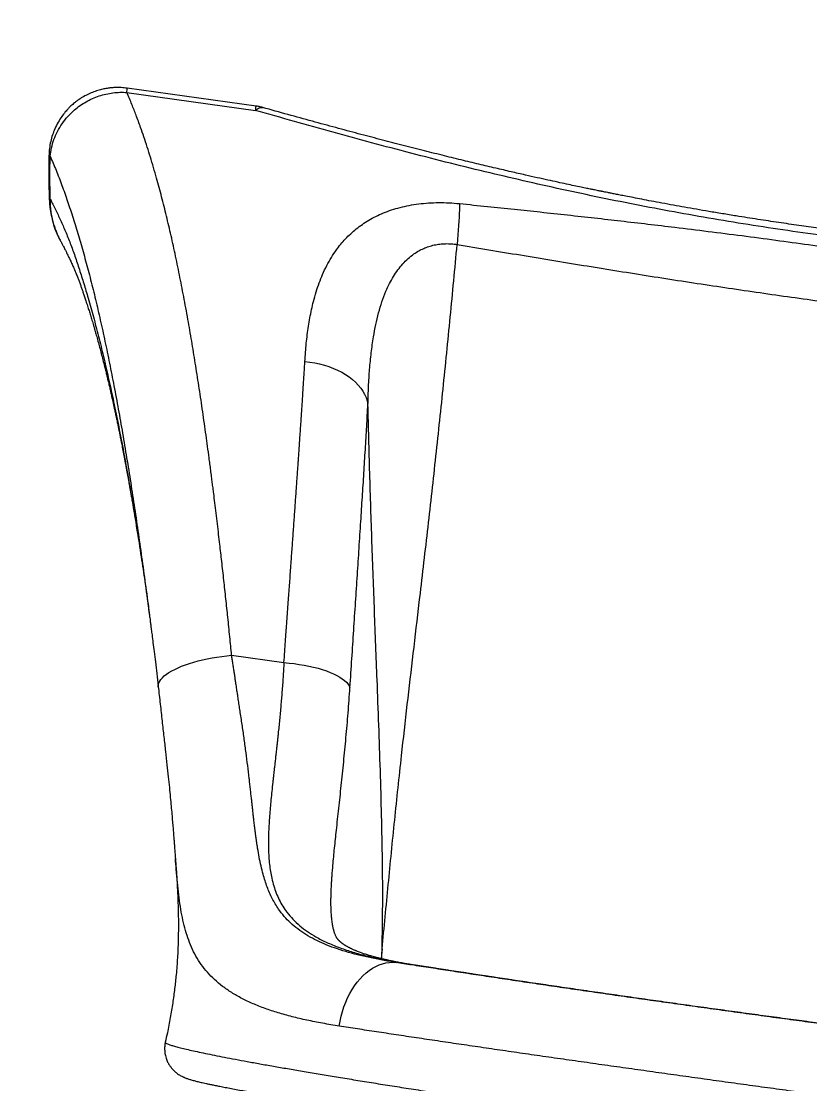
# Model space of a CAD drawing. Header units: millimetres. Extents: x -6234 to 7498, y -6127 to 5103.
# Drawn here: x 4104 to 4890, y 186 to 1245 of the extents above; entities that cross this region are included whole.
import ezdxf

# ---------------------------------------------------------------- set-up
doc = ezdxf.new("R2010")
doc.units = ezdxf.units.MM
for name, color, linetype in [('DIKOM_ОБЪЕКТ', 7, 'Continuous'), ('DIKOM_РАЗМЕР_ЗОНА', 7, 'Continuous'), ('DIKOM_РАЗМЕР_ОБЪЕКТА', 7, 'Continuous')]:
    doc.layers.add(name, color=color, linetype=linetype)
doc.styles.add('style1', font='arial.ttf', dxfattribs={"width": 0.8})
doc.dimstyles.new('1-50', dxfattribs={"dimtxt": 300, "dimasz": 200, "dimexe": 100, "dimexo": 0, "dimgap": 100, "dimtad": 1, "dimtxsty": 'style1', "dimcen": 200, "dimclrd": 7, "dimclre": 7, "dimclrt": 7, "dimadec": 1, "dimazin": 2, "dimtfac": 1, "dimtmove": 0, "dimatfit": 2, "dimfxl": 0, "dimlwd": 25, "dimlwe": 18, "dimarcsym": 0})

# ---------------------------------------------------------------- blocks, each defined once
blk = doc.blocks.new('*D10')
at = {"layer": 'Defpoints', "color": 0, "transparency": 16777216}
for p in [(5628, 903.1), (-3229.4, -1461.5), (5628, -5097.6)]:
    blk.add_point(p, dxfattribs=at)
at = {"layer": 'DIKOM_РАЗМЕР_ОБЪЕКТА', "color": 7, "lineweight": 18, "transparency": 16777216}
for p, q in [((5628, 903.1), (5628, -5197.6)), ((-3229.4, -1461.5), (-3229.4, -5197.6))]:
    blk.add_line(p, q, dxfattribs=at)
at = {"layer": 'DIKOM_РАЗМЕР_ОБЪЕКТА', "color": 7, "lineweight": 25, "transparency": 16777216}
blk.add_line((-3029.4, -5097.6), (5428, -5097.6), dxfattribs=at)
at = {"layer": 'DIKOM_РАЗМЕР_ОБЪЕКТА', "color": 7, "transparency": 16777216}
for points in [[(-3029.4, -5064.2), (-3029.4, -5130.9), (-3229.4, -5097.6)], [(5428, -5064.2), (5428, -5130.9), (5628, -5097.6)]]:
    blk.add_solid(points, dxfattribs=at)
at = {"layer": 'DIKOM_РАЗМЕР_ОБЪЕКТА', "color": 7, "lineweight": 40, "transparency": 16777216, "insert": (1488.3, -4844.4), "char_height": 300, "attachment_point": 5, "style": 'style1'}
blk.add_mtext('8850', dxfattribs=at)
blk = doc.blocks.new('*D13')
at = {"layer": 'Defpoints', "color": 0, "transparency": 16777216}
for p in [(7498.1, 1778.2), (-5229.4, -1831.4), (7498.1, -6026.7)]:
    blk.add_point(p, dxfattribs=at)
at = {"layer": 'DIKOM_РАЗМЕР_ЗОНА', "color": 7, "lineweight": 18, "transparency": 16777216}
for p, q in [((7498.1, 1778.2), (7498.1, -6126.7)), ((-5229.4, -1831.4), (-5229.4, -6126.7))]:
    blk.add_line(p, q, dxfattribs=at)
at = {"layer": 'DIKOM_РАЗМЕР_ЗОНА', "color": 7, "lineweight": 25, "transparency": 16777216}
blk.add_line((-5029.4, -6026.7), (7298.1, -6026.7), dxfattribs=at)
at = {"layer": 'DIKOM_РАЗМЕР_ЗОНА', "color": 7, "transparency": 16777216}
for points in [[(-5029.4, -5993.4), (-5029.4, -6060.1), (-5229.4, -6026.7)], [(7298.1, -5993.4), (7298.1, -6060.1), (7498.1, -6026.7)]]:
    blk.add_solid(points, dxfattribs=at)
at = {"layer": 'DIKOM_РАЗМЕР_ЗОНА', "color": 7, "transparency": 16777216, "insert": (1560.7, -5773.6), "char_height": 300, "attachment_point": 5, "style": 'style1'}
blk.add_mtext('12750', dxfattribs=at)

msp = doc.modelspace()

# ---------------------------------------------------------------- linework, layer by layer
at = {"layer": 'DIKOM_ОБЪЕКТ', "color": 7, "linetype": 'Continuous', "lineweight": 15}
for p, q in [((4338.167, 1160.844), (4209.783, 1178.704)), ((4209.307, 1174.508), (4337.69, 1156.648)), ((4133.107, 1068.185), (4133.106, 1068.227)), ((4231.752, 654.558), (4231.828, 653.973)), ((4313.839, 613.51), (4365.972, 606.257)), ((4240.84, 581.081), (4240.64, 582.547)), ((4257.737, 411.004), (4257.768, 410.6)), ((4414.401, 399.524), (4414.555, 401.473)), ((4463.781, 320.859), (4462.97, 311.092)), ((4491.46, 305.48), (4477.79, 307.382)), ((4491.46, 305.48), (4492.735, 305.306)), ((4247.789, 227.903), (4247.785, 227.899))]:
    msp.add_line(p, q, dxfattribs=at)
at = {"layer": 'DIKOM_ОБЪЕКТ', "color": 7, "linetype": 'Continuous', "lineweight": 15, "flags": 128}
for points in [[(4131.725, 1111.29), (4131.603, 1111.238), (4131.686, 1111.142), (4132.137, 1111.038), (4132.952, 1110.926)], [(4540.999, 1063.702), (4540.957, 1060.764), (4540.868, 1057.518), (4540.735, 1053.981), (4540.556, 1050.175), (4540.334, 1046.12), (4540.069, 1041.837), (4539.763, 1037.351), (4539.418, 1032.686), (4539.035, 1027.869), (4538.617, 1022.925)], [(4386.814, 906.345), (4391.78, 905.765), (4396.687, 904.955), (4401.509, 903.917), (4406.221, 902.658), (4410.8, 901.184), (4415.222, 899.502), (4419.464, 897.621), (4423.505, 895.551), (4427.324, 893.302), (4430.901, 890.885), (4434.218, 888.314), (4437.258, 885.602), (4440.005, 882.762), (4442.445, 879.808), (4444.566, 876.757), (4446.357, 873.623), (4447.809, 870.423), (4448.913, 867.173), (4449.666, 863.89)], [(4240.64, 582.547), (4240.636, 582.698), (4240.781, 584.351), (4241.273, 586.033), (4242.112, 587.734), (4243.292, 589.448), (4244.807, 591.163), (4246.65, 592.874), (4248.812, 594.57), (4251.282, 596.243), (4254.048, 597.885), (4257.095, 599.487), (4260.408, 601.042), (4263.972, 602.542), (4267.766, 603.979), (4271.774, 605.346), (4275.975, 606.636), (4280.347, 607.843), (4284.869, 608.96), (4289.519, 609.983), (4294.271, 610.905), (4299.104, 611.723), (4303.993, 612.432), (4308.913, 613.029), (4313.839, 613.51)], [(4365.972, 606.257), (4371.108, 605.794), (4376.197, 605.205), (4381.21, 604.494), (4386.121, 603.665), (4390.902, 602.721), (4395.527, 601.669), (4399.972, 600.514), (4404.212, 599.263), (4408.223, 597.921), (4411.985, 596.497), (4415.476, 594.998), (4418.678, 593.432), (4421.573, 591.808), (4424.145, 590.135), (4426.38, 588.422), (4428.267, 586.678), (4429.794, 584.913), (4430.954, 583.136), (4431.74, 581.357)], [(4463.354, 311), (4463.382, 311.58), (4463.437, 312.791), (4463.485, 313.865), (4463.531, 314.895), (4463.574, 315.882), (4463.614, 316.825), (4463.699, 318.843), (4463.74, 319.852), (4463.761, 320.356), (4463.771, 320.608), (4463.776, 320.734), (4463.778, 320.797), (4463.78, 320.843), (4463.781, 320.855), (4463.781, 320.858), (4463.781, 320.859), (4463.781, 320.859), (4463.781, 320.859), (4463.781, 320.859)], [(4421.083, 243.928), (4421.908, 248.837), (4422.966, 253.692), (4424.253, 258.467), (4425.762, 263.14), (4427.486, 267.685), (4429.415, 272.081), (4431.539, 276.304), (4433.849, 280.335), (4436.332, 284.151), (4438.977, 287.735), (4441.768, 291.067), (4444.693, 294.131), (4447.737, 296.912), (4450.883, 299.395), (4454.117, 301.568), (4457.422, 303.42), (4460.781, 304.941), (4464.177, 306.124), (4467.593, 306.963), (4471.012, 307.454), (4474.417, 307.594), (4477.79, 307.382)]]:
    msp.add_lwpolyline(points, dxfattribs=at)
at = {"layer": 'DIKOM_ОБЪЕКТ', "color": 7, "linetype": 'Continuous', "lineweight": 15}
for centre, radius, start, end in [((4151.023, 1183.254), 58.937, 351.466662, 355.572888), ((4279.667, 1165.361), 58.674, 351.460697, 355.585281)]:
    msp.add_arc(centre, radius, start, end, dxfattribs=at)
for points, knots in [([(4209.783, 1178.704), (4207.771, 1178.934), (4204.035, 1179.36), (4198.828, 1179.404), (4194.525, 1179.168), (4191.156, 1178.788), (4188.549, 1178.381), (4186.325, 1177.958), (4184.099, 1177.461), (4180.737, 1176.585), (4176.308, 1175.145), (4171.085, 1172.943), (4166.224, 1170.397), (4162.364, 1167.974), (4159.429, 1165.875), (4157.307, 1164.22), (4155.396, 1162.612), (4153.333, 1160.747), (4150.804, 1158.252), (4147.701, 1154.8), (4144.23, 1150.298), (4140.649, 1144.68), (4137.571, 1138.539), (4135.114, 1132.113), (4133.324, 1125.647), (4132.059, 1118.64), (4131.839, 1113.789), (4131.725, 1111.29)], [0, 0, 0, 0, 0.05196753, 0.09648493, 0.13342436, 0.16254065, 0.1834654, 0.20113547, 0.22064438, 0.2420038, 0.29029631, 0.34003522, 0.38729469, 0.43100166, 0.45688385, 0.47988881, 0.50006592, 0.52097775, 0.55124715, 0.59123012, 0.64001465, 0.69700803, 0.76208819, 0.81627404, 0.87399078, 0.93508867, 1, 1, 1, 1]), ([(4132.952, 1110.926), (4133.319, 1113.722), (4134.057, 1119.336), (4136.55, 1127.641), (4140.07, 1135.729), (4144.709, 1143.457), (4150.397, 1150.667), (4156.509, 1156.641), (4162.704, 1161.459), (4168.712, 1165.263), (4175.081, 1168.475), (4181.725, 1171.049), (4188.555, 1172.963), (4195.485, 1174.183), (4202.436, 1174.77), (4207.022, 1174.596), (4209.307, 1174.508)], [0, 0, 0, 0, 0.07943633, 0.15947678, 0.24124635, 0.32344036, 0.40665452, 0.4914351, 0.55487411, 0.61873956, 0.68320887, 0.74705824, 0.81079318, 0.87463104, 0.93753402, 1, 1, 1, 1]), ([(4313.839, 613.51), (4313.231, 619.687), (4311.979, 632.388), (4310.061, 651.116), (4308.088, 669.847), (4306.075, 688.414), (4304.057, 706.523), (4302.315, 721.75), (4300.858, 734.229), (4299.622, 744.66), (4298.364, 755.109), (4297.142, 765.117), (4296.11, 773.437), (4295.26, 780.223), (4294.553, 785.803), (4293.805, 791.668), (4293.009, 797.836), (4292.187, 804.142), (4290.641, 815.869), (4288.274, 833.361), (4285.013, 856.402), (4281.595, 879.424), (4278.077, 901.985), (4274.462, 924.035), (4270.637, 946.175), (4266.6, 968.28), (4262.344, 990.221), (4257.983, 1011.356), (4253.499, 1031.751), (4248.874, 1051.463), (4244.05, 1070.668), (4239.735, 1086.668), (4235.979, 1099.792), (4232.907, 1110.048), (4229.703, 1120.234), (4226.452, 1130.063), (4223.473, 1138.63), (4220.855, 1145.852), (4218.662, 1151.694), (4216.499, 1157.271), (4214.314, 1162.721), (4211.904, 1168.542), (4210.199, 1172.46), (4209.307, 1174.508)], [0, 0, 0, 0, 0.02527348, 0.0519666, 0.07738707, 0.10328232, 0.12999087, 0.15420128, 0.16850404, 0.18385742, 0.19950162, 0.21418317, 0.22789502, 0.23634763, 0.24438464, 0.25282641, 0.26265777, 0.2721731, 0.28137189, 0.31599703, 0.3526102, 0.38938181, 0.4262061, 0.4630534, 0.49992384, 0.54003511, 0.5799178, 0.6195721, 0.65911761, 0.69888827, 0.73889618, 0.78006885, 0.80409207, 0.82843002, 0.85206153, 0.87774245, 0.90177483, 0.91816225, 0.93506553, 0.94926951, 0.96455997, 0.98147027, 1, 1, 1, 1]), ([(4337.69, 1156.648), (4338.083, 1156.992), (4338.798, 1157.616), (4339.733, 1158.271), (4340.618, 1158.8), (4341.492, 1159.21), (4342.387, 1159.491), (4343.501, 1159.688), (4344.251, 1159.541), (4344.758, 1159.442)], [0, 0, 0, 0, 0.15003974, 0.27282687, 0.36835312, 0.5061237, 0.63424374, 0.75271673, 1, 1, 1, 1]), ([(5442.332, 1002.975), (5429.459, 1002.93), (5403.858, 1002.84), (5365.359, 1002.957), (5326.868, 1003.307), (5288.072, 1003.945), (5248.961, 1004.912), (5209.734, 1006.242), (5170.462, 1007.962), (5130.47, 1010.139), (5089.743, 1012.828), (5048.427, 1016.071), (5007.087, 1019.85), (4965.71, 1024.188), (4924.342, 1029.092), (4883.606, 1034.489), (4843.484, 1040.357), (4803.956, 1046.669), (4764.57, 1053.486), (4725.449, 1060.773), (4686.571, 1068.51), (4647.821, 1076.7), (4609.398, 1085.278), (4570.733, 1094.344), (4531.805, 1103.889), (4492.449, 1113.939), (4453.443, 1124.26), (4414.766, 1134.814), (4376.184, 1145.602), (4350.572, 1152.952), (4337.69, 1156.648)], [0, 0, 0, 0, 0.03562587, 0.07084665, 0.10567882, 0.14071338, 0.17618099, 0.21134195, 0.24621536, 0.28140013, 0.31813867, 0.35467785, 0.39121075, 0.42786919, 0.46445189, 0.5009864, 0.5360819, 0.57122315, 0.60643497, 0.64147545, 0.67630658, 0.71131689, 0.74652868, 0.7810424, 0.8173331, 0.85394943, 0.890403, 0.92651141, 0.96303787, 1, 1, 1, 1]), ([(4344.759, 1159.429), (4344.223, 1159.588), (4342.417, 1160.122), (4340.205, 1160.579), (4338.524, 1160.771), (4338.16, 1160.813)], [0, 0, 0, 0, 0.24838485, 0.83701364, 1, 1, 1, 1]), ([(5436.063, 1007.647), (5428.074, 1007.675), (5412.453, 1007.729), (5389.43, 1007.886), (5367.403, 1008.099), (5346.376, 1008.372), (5326.365, 1008.699), (5307.38, 1009.076), (5289.889, 1009.484), (5273.849, 1009.915), (5259.214, 1010.354), (5245.479, 1010.81), (5232.651, 1011.276), (5220.741, 1011.744), (5209.68, 1012.21), (5199.494, 1012.667), (5190.205, 1013.108), (5181.796, 1013.528), (5173.955, 1013.936), (5166.373, 1014.344), (5158.846, 1014.763), (5147.087, 1015.441), (5131.206, 1016.411), (5110.089, 1017.814), (5088.19, 1019.399), (5065.561, 1021.185), (5046.305, 1022.832), (5030.032, 1024.31), (5016.277, 1025.615), (5001.749, 1027.057), (4986.375, 1028.655), (4970.258, 1030.41), (4953.41, 1032.333), (4935.838, 1034.435), (4917.449, 1036.742), (4898.487, 1039.236), (4878.969, 1041.927), (4858.914, 1044.82), (4838.096, 1047.963), (4819.34, 1050.925), (4803.08, 1053.586), (4789.819, 1055.815), (4777.258, 1057.98), (4765.475, 1060.056), (4754.032, 1062.114), (4743.011, 1064.136), (4732.482, 1066.104), (4722.961, 1067.913), (4714.44, 1069.556), (4707.256, 1070.959), (4701.303, 1072.132), (4696.478, 1073.09), (4692.338, 1073.916), (4688.882, 1074.609), (4686.108, 1075.166), (4684.111, 1075.567), (4682.792, 1075.829), (4681.992, 1075.987), (4681.193, 1076.137), (4679.966, 1076.385), (4678.029, 1076.774), (4675.317, 1077.327), (4671.842, 1078.038), (4667.342, 1078.968), (4661.741, 1080.135), (4654.965, 1081.561), (4647.199, 1083.214), (4638.445, 1085.1), (4628.71, 1087.224), (4617.997, 1089.595), (4605.782, 1092.339), (4591.993, 1095.487), (4576.556, 1099.076), (4559.925, 1103.013), (4542.11, 1107.311), (4523.12, 1111.98), (4502.967, 1117.03), (4482.302, 1122.305), (4461.194, 1127.789), (4439.707, 1133.463), (4417.275, 1139.476), (4393.909, 1145.832), (4369.605, 1152.526), (4353.161, 1157.121), (4344.765, 1159.467)], [0, 0, 0, 0, 0.02245913, 0.04391411, 0.06436659, 0.08381805, 0.10226773, 0.11971636, 0.13616246, 0.15035666, 0.1637056, 0.17620853, 0.1878637, 0.19866881, 0.20861062, 0.2179087, 0.22629193, 0.23376351, 0.24064136, 0.24746062, 0.25423054, 0.2609509, 0.27918065, 0.29704521, 0.31784431, 0.33814222, 0.35794627, 0.36965264, 0.38191925, 0.39494152, 0.40872007, 0.42325625, 0.43827211, 0.45402291, 0.47051159, 0.48774224, 0.50506227, 0.52308126, 0.54180502, 0.56123995, 0.57376123, 0.58579841, 0.59715208, 0.60781624, 0.61777383, 0.62823228, 0.63778188, 0.64642557, 0.65416583, 0.66100435, 0.66601571, 0.6704029, 0.67416634, 0.67730733, 0.67982607, 0.68172422, 0.68274204, 0.68341485, 0.68389909, 0.68496328, 0.68672669, 0.68919134, 0.69235787, 0.69622629, 0.70150695, 0.70770386, 0.71481675, 0.7228449, 0.73178823, 0.74164597, 0.75241809, 0.76556834, 0.77986598, 0.79531219, 0.8119082, 0.82965641, 0.84856031, 0.86862394, 0.88803898, 0.90843781, 0.92982611, 0.95221084, 0.9755993, 1, 1, 1, 1]), ([(4131.741, 1111.294), (4131.708, 1109.895), (4131.638, 1106.876), (4131.567, 1102.015), (4131.527, 1096.493), (4131.537, 1090.308), (4131.616, 1083.461), (4131.774, 1076.111), (4131.96, 1071.045), (4132.053, 1068.481)], [0, 0, 0, 0, 0.09802911, 0.21152541, 0.34048582, 0.48491198, 0.64481248, 0.82021072, 1, 1, 1, 1]), ([(4133.106, 1068.227), (4133.09, 1068.666), (4133.063, 1069.449), (4133.017, 1070.849), (4132.954, 1072.91), (4132.856, 1076.589), (4132.727, 1083.159), (4132.626, 1094.894), (4132.824, 1104.663), (4132.952, 1110.926)], [0, 0, 0, 0, 0.03084754, 0.05509053, 0.09837302, 0.17566284, 0.31365467, 0.56003331, 1, 1, 1, 1]), ([(4132.952, 1110.926), (4134.933, 1106.331), (4138.9, 1097.13), (4144.663, 1082.004), (4150.308, 1066.016), (4155.82, 1049.249), (4161.183, 1031.946), (4166.396, 1013.903), (4171.463, 995.124), (4176.392, 975.625), (4181.193, 955.417), (4185.873, 934.506), (4190.44, 912.9), (4194.901, 890.592), (4199.265, 867.57), (4203.526, 843.891), (4207.675, 819.645), (4211.709, 794.921), (4215.631, 769.744), (4219.454, 744.107), (4223.199, 718.02), (4226.874, 691.459), (4229.728, 670.293), (4231.327, 657.86), (4231.752, 654.558)], [0, 0, 0, 0, 0.04695095, 0.09400141, 0.14119833, 0.18843956, 0.23547942, 0.28237344, 0.3291258, 0.3757872, 0.42240649, 0.46903186, 0.51571316, 0.56250523, 0.60946141, 0.6566026, 0.70360409, 0.75039601, 0.79703309, 0.84358868, 0.89012248, 0.93664458, 0.98317085, 1, 1, 1, 1]), ([(4133.107, 1068.185), (4132.76, 1068.213), (4132.061, 1068.27), (4131.797, 1068.369), (4131.962, 1068.442), (4132.026, 1068.471)], [0, 0, 0, 0, 0.37603404, 0.7554001, 1, 1, 1, 1]), ([(4132.023, 1068.498), (4132.033, 1068.104), (4132.065, 1066.951), (4132.189, 1065.074), (4132.372, 1062.875), (4132.602, 1060.749), (4132.87, 1058.694), (4133.172, 1056.71), (4133.752, 1053.347), (4134.729, 1048.801), (4136.251, 1043.313), (4137.871, 1038.485), (4139.501, 1034.329), (4140.986, 1030.958), (4141.908, 1029.153), (4142.291, 1028.402)], [0, 0, 0, 0, 0.02787599, 0.08177527, 0.13403956, 0.18468436, 0.23371617, 0.28115881, 0.32702896, 0.47577348, 0.61033771, 0.73099782, 0.83837644, 0.93276952, 1, 1, 1, 1]), ([(4132.026, 1068.471), (4132.027, 1068.472), (4132.03, 1068.475), (4132.048, 1068.478), (4132.06, 1068.481)], [0, 0, 0, 0, 0.33706086, 1, 1, 1, 1]), ([(4133.148, 1068.142), (4133.142, 1068.154), (4133.128, 1068.178), (4133.114, 1068.183), (4133.107, 1068.185)], [0, 0, 0, 0, 0.50026775, 1, 1, 1, 1]), ([(4142.449, 1028.379), (4141.891, 1029.37), (4139.76, 1033.16), (4137.362, 1039.758), (4135.075, 1047.905), (4133.76, 1055.367), (4133.235, 1061.306), (4133.131, 1065.12), (4133.13, 1066.81), (4133.138, 1067.556), (4133.144, 1067.884), (4133.146, 1068.028), (4133.148, 1068.092), (4133.148, 1068.122), (4133.148, 1068.136), (4133.148, 1068.142)], [0, 0, 0, 0, 0.08336944, 0.31853229, 0.51018452, 0.69855953, 0.86663966, 0.94121669, 0.97412142, 0.98861558, 0.99499614, 0.997805, 0.99904314, 0.99958217, 1, 1, 1, 1]), ([(4133.148, 1068.142), (4134.851, 1064.712), (4138.253, 1057.858), (4143.285, 1047.176), (4148.217, 1035.992), (4153.017, 1024.138), (4157.635, 1011.402), (4162.101, 997.933), (4166.484, 984.019), (4171.139, 968.4), (4176.04, 950.949), (4181.153, 931.515), (4186.116, 911.398), (4190.93, 890.608), (4195.78, 868.353), (4200.661, 844.581), (4205.559, 819.246), (4210.303, 793.248), (4214.896, 766.638), (4219.338, 739.434), (4223.47, 712.982), (4226.082, 695.342), (4227.291, 687.169)], [0, 0, 0, 0, 0.04245394, 0.08484151, 0.12714416, 0.16937063, 0.2115636, 0.25375357, 0.29591687, 0.33803936, 0.39092028, 0.44370406, 0.49637517, 0.54892362, 0.60136505, 0.65979303, 0.71811686, 0.77631823, 0.83437862, 0.89228949, 0.95009621, 1, 1, 1, 1]), ([(4386.814, 906.345), (4387.014, 909.431), (4387.409, 915.527), (4388.22, 924.399), (4389.198, 933.024), (4390.376, 941.479), (4391.782, 949.851), (4393.43, 958.075), (4395.475, 966.718), (4397.975, 975.609), (4401.014, 984.63), (4404.514, 993.388), (4408.519, 1001.849), (4413.087, 1009.977), (4417.78, 1017.049), (4422.494, 1023.173), (4427.221, 1028.558), (4432.337, 1033.652), (4437.949, 1038.507), (4443.965, 1043.005), (4450.514, 1047.201), (4457.513, 1051.004), (4465.095, 1054.444), (4473.136, 1057.428), (4481.738, 1059.962), (4490.756, 1061.981), (4500.25, 1063.475), (4510.076, 1064.415), (4520.221, 1064.772), (4530.552, 1064.598), (4537.516, 1064.001), (4540.999, 1063.702)], [0, 0, 0, 0, 0.03679647, 0.07267506, 0.10764531, 0.14287463, 0.1782856, 0.21394651, 0.24916934, 0.29214595, 0.33379093, 0.37415439, 0.41714134, 0.45870483, 0.49893314, 0.53052924, 0.56131807, 0.59315155, 0.62415302, 0.65578289, 0.68659734, 0.71830567, 0.74923513, 0.78096399, 0.81200749, 0.84359958, 0.87468109, 0.90615622, 0.93736883, 0.96866916, 1, 1, 1, 1]), ([(4540.999, 1063.702), (4550.255, 1062.763), (4568.452, 1060.917), (4595.273, 1058.131), (4621.906, 1055.312), (4648.579, 1052.429), (4675.352, 1049.467), (4701.998, 1046.449), (4728.669, 1043.352), (4757.637, 1039.897), (4788.948, 1036.048), (4822.44, 1031.78), (4855.825, 1027.363), (4888.945, 1022.81), (4925.028, 1017.655), (4963.892, 1011.881), (5005.88, 1005.398), (5047.355, 998.776), (5083.945, 992.76), (5115.252, 987.505), (5141.389, 983.053), (5167.463, 978.55), (5193.734, 973.963), (5211.541, 970.81), (5220.596, 969.207)], [0, 0, 0, 0, 0.04071794, 0.08005077, 0.11799824, 0.1578863, 0.19740227, 0.23579898, 0.27514164, 0.31477911, 0.36330616, 0.4129939, 0.46228305, 0.51041172, 0.55901249, 0.62147665, 0.682027, 0.74460748, 0.80498779, 0.84408015, 0.88337255, 0.92090163, 0.95977769, 1, 1, 1, 1]), ([(4142.326, 1028.312), (4142.678, 1027.642), (4143.557, 1025.975), (4144.862, 1023.477), (4146.162, 1020.967), (4147.209, 1018.925), (4148.043, 1017.286), (4148.738, 1015.908), (4149.393, 1014.6), (4150.384, 1012.604), (4151.719, 1009.872), (4153.125, 1006.915), (4154.318, 1004.339), (4155.234, 1002.318), (4156.091, 1000.391), (4156.784, 998.797), (4157.306, 997.58), (4157.755, 996.519), (4158.279, 995.267), (4159.203, 993.018), (4160.376, 990.064), (4161.736, 986.472), (4163.004, 982.995), (4164.201, 979.61), (4165.369, 976.236), (4166.569, 972.706), (4167.892, 968.745), (4169.363, 964.245), (4170.872, 959.526), (4172.378, 954.708), (4173.859, 949.87), (4175.344, 944.911), (4176.805, 939.925), (4178.244, 934.912), (4179.771, 929.484), (4181.387, 923.603), (4183.042, 917.429), (4184.674, 911.199), (4186.35, 904.645), (4187.85, 898.635), (4189.155, 893.295), (4190.216, 888.884), (4191.248, 884.524), (4192.224, 880.342), (4193.109, 876.502), (4193.868, 873.164), (4194.506, 870.337), (4195.075, 867.79), (4195.659, 865.157), (4196.33, 862.108), (4197.1, 858.57), (4197.955, 854.603), (4198.878, 850.265), (4199.837, 845.698), (4200.69, 841.584), (4201.37, 838.268), (4201.848, 835.923), (4202.249, 833.941), (4202.635, 832.027), (4203.225, 829.082), (4204.071, 824.821), (4205.201, 819.052), (4206.475, 812.441), (4207.625, 806.364), (4208.6, 801.133), (4209.305, 797.318), (4209.891, 794.117), (4210.33, 791.701), (4210.704, 789.634), (4211.087, 787.504), (4211.538, 784.989), (4212.056, 782.08), (4212.639, 778.774), (4213.289, 775.067), (4214.074, 770.549), (4215.005, 765.132), (4216.091, 758.725), (4217.272, 751.66), (4218.507, 744.15), (4219.698, 736.809), (4220.454, 732.038), (4220.802, 729.841)], [0, 0, 0, 0, 0.010170723, 0.025337809, 0.038017471, 0.048478979, 0.056722517, 0.063594048, 0.070709781, 0.078111025, 0.096701734, 0.117075065, 0.127970263, 0.139340796, 0.150063134, 0.15891819, 0.164561672, 0.169202994, 0.175573256, 0.184673901, 0.205019418, 0.221466895, 0.237822662, 0.252623075, 0.265692396, 0.279637534, 0.295174275, 0.31248564, 0.33191439, 0.348981925, 0.36632912, 0.385197965, 0.402887421, 0.419581936, 0.43785773, 0.459049107, 0.479432645, 0.499597097, 0.520343064, 0.542900826, 0.556844563, 0.570518794, 0.58392323, 0.596978292, 0.608659305, 0.61864985, 0.62694781, 0.633885886, 0.641252682, 0.650207662, 0.660667463, 0.672156515, 0.684601146, 0.698002318, 0.71116282, 0.719469519, 0.725940977, 0.73084227, 0.736042288, 0.741901525, 0.755332078, 0.771282426, 0.789267049, 0.809110266, 0.82024663, 0.831087476, 0.83945198, 0.845586179, 0.850165673, 0.855685382, 0.862183528, 0.869659901, 0.878114145, 0.887546194, 0.897955442, 0.912426642, 0.928439485, 0.945993643, 0.965031537, 0.983895406, 1, 1, 1, 1]), ([(4449.666, 863.89), (4449.836, 869.745), (4450.175, 881.371), (4451.254, 898.389), (4452.839, 914.912), (4454.906, 929.778), (4457.381, 943.049), (4460.159, 954.745), (4463.502, 965.897), (4467.159, 975.602), (4471.02, 983.953), (4474.941, 991.042), (4479.322, 997.62), (4484.171, 1003.611), (4489.512, 1008.963), (4494.897, 1013.245), (4500.155, 1016.558), (4505.11, 1019.045), (4510.303, 1021.039), (4515.717, 1022.514), (4521.304, 1023.454), (4527.005, 1023.837), (4532.8, 1023.717), (4536.672, 1023.19), (4538.617, 1022.925)], [0, 0, 0, 0, 0.08294857, 0.16468755, 0.24523598, 0.32462988, 0.38624992, 0.44704634, 0.50627452, 0.56391804, 0.60659559, 0.64849117, 0.68925709, 0.72848819, 0.76636387, 0.80312096, 0.82973175, 0.85543092, 0.88045367, 0.90506264, 0.92914781, 0.95275724, 0.97625349, 1, 1, 1, 1]), ([(4463.781, 320.859), (4464.806, 331.559), (4466.865, 353.045), (4469.946, 385.107), (4473.091, 417.2), (4476.331, 449.307), (4479.691, 481.451), (4483.847, 519.838), (4488.885, 564.475), (4494.833, 615.429), (4501.622, 672.887), (4509.116, 736.929), (4517.066, 807.676), (4524.628, 878.922), (4531.815, 950.663), (4536.347, 998.806), (4538.617, 1022.925)], [0, 0, 0, 0, 0.0445597, 0.08947985, 0.13471876, 0.18025963, 0.22608864, 0.27218223, 0.34507594, 0.41842555, 0.49212063, 0.59301677, 0.69424986, 0.79580229, 0.89770187, 1, 1, 1, 1]), ([(4538.617, 1022.925), (4559.598, 1019.442), (4601.508, 1012.484), (4664.309, 1002.128), (4726.998, 992.045), (4789.59, 982.359), (4852.122, 973.166), (4918.434, 964.025), (4988.662, 955.019), (5062.896, 946.109), (5137.401, 937.596), (5187.152, 932.006), (5212.065, 929.207)], [0, 0, 0, 0, 0.09387257, 0.18751134, 0.28089764, 0.3740342, 0.46690341, 0.55962813, 0.66919108, 0.77911686, 0.88939291, 1, 1, 1, 1]), ([(4365.972, 606.257), (4366.236, 609.883), (4366.746, 616.885), (4367.476, 626.955), (4368.147, 636.241), (4368.804, 645.348), (4369.469, 654.604), (4370.14, 663.95), (4370.784, 672.93), (4371.394, 681.444), (4372.002, 689.94), (4372.614, 698.517), (4373.396, 709.454), (4374.328, 722.536), (4375.407, 737.685), (4376.462, 752.548), (4377.49, 767.058), (4378.282, 778.27), (4378.857, 786.427), (4379.229, 791.717), (4379.598, 796.993), (4379.938, 801.855), (4380.254, 806.379), (4380.559, 810.768), (4380.886, 815.483), (4381.267, 820.998), (4381.705, 827.366), (4382.205, 834.677), (4382.715, 842.198), (4383.206, 849.509), (4383.663, 856.377), (4384.076, 862.645), (4384.455, 868.437), (4384.845, 874.471), (4385.256, 880.922), (4385.688, 887.791), (4386.09, 894.297), (4386.464, 900.451), (4386.699, 904.414), (4386.814, 906.345)], [0, 0, 0, 0, 0.03306583, 0.06384877, 0.09234946, 0.1185677, 0.14804291, 0.17827977, 0.20574628, 0.23220142, 0.25843387, 0.28608889, 0.3136957, 0.3628744, 0.41190179, 0.4607773, 0.50862715, 0.55564879, 0.57302864, 0.59088626, 0.60922193, 0.62668097, 0.64055277, 0.65560476, 0.67183658, 0.68924841, 0.71281153, 0.73824008, 0.76595895, 0.79228823, 0.81606235, 0.83957958, 0.85991519, 0.87894758, 0.90546982, 0.93083605, 0.95504636, 0.97810125, 1, 1, 1, 1]), ([(4431.74, 581.357), (4432.383, 590.978), (4433.666, 610.18), (4435.527, 638.468), (4437.347, 666.292), (4439.128, 693.623), (4440.871, 720.473), (4442.543, 746.338), (4444.141, 771.248), (4445.655, 795.224), (4447.098, 818.694), (4448.458, 841.672), (4449.263, 856.479), (4449.666, 863.89)], [0, 0, 0, 0, 0.09344528, 0.1865134, 0.27933552, 0.37204773, 0.46478593, 0.55768979, 0.64556527, 0.73383668, 0.82243589, 0.91112735, 1, 1, 1, 1]), ([(4463.781, 320.859), (4464.044, 335.492), (4464.573, 364.911), (4464.226, 409.197), (4463.365, 453.82), (4462.072, 498.724), (4460.523, 543.871), (4458.538, 596.856), (4456.178, 657.675), (4453.65, 726.291), (4451.392, 795.09), (4450.242, 840.932), (4449.666, 863.89)], [0, 0, 0, 0, 0.08015917, 0.16116658, 0.24288129, 0.32524865, 0.40820492, 0.49168429, 0.61774546, 0.74463631, 0.87210967, 1, 1, 1, 1]), ([(4227.292, 687.22), (4227.294, 687.196), (4227.298, 687.153), (4227.374, 686.621), (4227.589, 685.134), (4227.813, 683.572), (4228.071, 681.763), (4228.353, 679.779), (4228.718, 677.18), (4229.131, 674.218), (4229.571, 671.023), (4229.996, 667.909), (4230.42, 664.766), (4230.836, 661.652), (4231.205, 658.861), (4231.506, 656.567), (4231.686, 655.174), (4231.766, 654.56)], [0, 0, 0, 0, 0.04223232, 0.07647243, 0.12109887, 0.16790712, 0.21813478, 0.28164413, 0.34454787, 0.44781775, 0.54099465, 0.62126695, 0.71505711, 0.80896329, 0.8849616, 0.94920191, 1, 1, 1, 1]), ([(4231.794, 654.351), (4231.851, 653.91), (4231.994, 652.82), (4232.286, 650.6), (4232.677, 647.607), (4233.175, 643.771), (4233.775, 639.105), (4234.534, 633.141), (4235.463, 625.739), (4236.574, 616.755), (4237.819, 606.509), (4239.195, 594.986), (4240.143, 586.829), (4240.64, 582.547)], [0, 0, 0, 0, 0.02250395, 0.05570414, 0.09984312, 0.15502516, 0.22131341, 0.29875595, 0.40646759, 0.530369, 0.67053094, 0.82704106, 1, 1, 1, 1]), ([(4477.79, 307.382), (4473.255, 308.121), (4464.228, 309.594), (4451.356, 312.135), (4439.081, 314.956), (4427.393, 318.138), (4416.363, 321.708), (4406.013, 325.72), (4396.412, 330.195), (4387.614, 335.16), (4379.615, 340.654), (4372.468, 346.661), (4366.095, 353.262), (4361.131, 359.642), (4357.256, 365.643), (4354.251, 371.062), (4351.561, 376.732), (4349.165, 382.648), (4347.032, 388.809), (4344.98, 395.756), (4343.048, 403.551), (4341.26, 412.241), (4340.033, 419.335), (4339.213, 424.586), (4338.746, 427.738), (4338.297, 430.905), (4337.85, 434.199), (4337.409, 437.575), (4336.966, 441.097), (4336.487, 445.035), (4336.006, 449.125), (4335.51, 453.46), (4335.056, 457.496), (4334.593, 461.669), (4334.136, 465.825), (4333.643, 470.313), (4333.105, 475.202), (4332.53, 480.384), (4331.941, 485.61), (4331.06, 493.295), (4329.849, 503.451), (4328.215, 516.325), (4326.441, 529.409), (4324.52, 542.776), (4323.014, 552.824), (4322.019, 559.382), (4321.564, 562.374), (4321.117, 565.307), (4320.671, 568.229), (4320.247, 571.007), (4319.865, 573.519), (4319.509, 575.867), (4319.132, 578.361), (4318.72, 581.109), (4318.316, 583.81), (4317.963, 586.177), (4317.537, 589.044), (4317.028, 592.474), (4316.403, 596.673), (4315.769, 600.906), (4315.121, 605.188), (4314.48, 609.383), (4314.051, 612.149), (4313.839, 613.51)], [0, 0, 0, 0, 0.03147287, 0.06265665, 0.09392188, 0.12491289, 0.15635979, 0.18760211, 0.21882188, 0.25022738, 0.28123091, 0.31247553, 0.34330582, 0.3747511, 0.3955664, 0.41648748, 0.43760933, 0.4582697, 0.47902318, 0.50002517, 0.52584573, 0.55163346, 0.57741289, 0.58640087, 0.59526979, 0.60325849, 0.61204416, 0.62162629, 0.62991184, 0.6395161, 0.6519706, 0.66096345, 0.67198583, 0.68181959, 0.69143347, 0.70198657, 0.71383522, 0.72587492, 0.73801865, 0.74971239, 0.77799696, 0.80557035, 0.83321586, 0.86097334, 0.88860481, 0.89446545, 0.9005304, 0.90658819, 0.91202385, 0.91797015, 0.92310805, 0.92691374, 0.93185457, 0.9378155, 0.94307467, 0.94768614, 0.95165016, 0.95979864, 0.96762446, 0.97596787, 0.98422351, 0.9922345, 1, 1, 1, 1]), ([(4365.972, 606.257), (4365.68, 601.37), (4365.094, 591.534), (4364.043, 577.182), (4362.866, 562.999), (4361.577, 549.093), (4360.505, 538.496), (4359.73, 531.154), (4359.291, 527.072), (4358.853, 523.056), (4358.469, 519.576), (4358.121, 516.449), (4357.827, 513.815), (4357.535, 511.22), (4357.285, 509.008), (4357.062, 507.034), (4356.832, 505.003), (4356.528, 502.316), (4356.176, 499.201), (4355.824, 496.077), (4355.532, 493.472), (4355.288, 491.287), (4355.083, 489.438), (4354.894, 487.722), (4354.72, 486.139), (4354.282, 482.124), (4353.618, 475.879), (4352.781, 467.48), (4352.045, 459.336), (4351.422, 451.349), (4350.932, 443.512), (4350.6, 435.871), (4350.443, 428.152), (4350.508, 420.403), (4350.85, 412.64), (4351.498, 405.142), (4352.469, 397.988), (4353.846, 390.794), (4355.712, 383.625), (4358.185, 376.472), (4361.188, 369.703), (4364.757, 363.302), (4369.234, 356.79), (4374.788, 350.293), (4381.608, 343.912), (4389.278, 338.084), (4398.191, 332.519), (4408.486, 327.274), (4420.235, 322.412), (4432.895, 318.12), (4446.374, 314.341), (4460.645, 311.013), (4475.624, 308.047), (4486.17, 306.337), (4491.46, 305.48)], [0, 0, 0, 0, 0.02790291, 0.05615523, 0.08354999, 0.11181943, 0.14003081, 0.14882045, 0.15771671, 0.16572932, 0.1742882, 0.17994773, 0.18582306, 0.19130265, 0.19679589, 0.20025685, 0.20423639, 0.21015079, 0.21800013, 0.22494788, 0.23107038, 0.23555325, 0.23974826, 0.24365533, 0.24727404, 0.25060477, 0.27129044, 0.29079729, 0.31042263, 0.33058593, 0.35032069, 0.37028259, 0.39045094, 0.41244814, 0.43452695, 0.45695204, 0.47896911, 0.50038654, 0.52576373, 0.55060178, 0.57555316, 0.60076532, 0.62568935, 0.65673378, 0.68780532, 0.71878291, 0.74983197, 0.78555718, 0.8214146, 0.85709681, 0.89274861, 0.92838846, 0.96407557, 1, 1, 1, 1]), ([(4240.64, 582.547), (4241.311, 576.629), (4242.629, 564.996), (4244.442, 548.216), (4246.208, 532.431), (4247.861, 517.844), (4249.333, 504.609), (4250.617, 492.651), (4251.724, 481.868), (4252.679, 472.101), (4253.504, 463.235), (4254.216, 455.223), (4254.831, 448.028), (4255.357, 441.659), (4255.806, 436.078), (4256.19, 431.218), (4256.544, 426.659), (4256.912, 421.855), (4257.312, 416.573), (4257.593, 412.888), (4257.737, 411.004)], [0, 0, 0, 0, 0.09339626, 0.18356755, 0.26985709, 0.3503473, 0.42500458, 0.49297199, 0.55596736, 0.61422049, 0.66788101, 0.71788599, 0.76325783, 0.80400583, 0.84011588, 0.87156116, 0.8989993, 0.92942278, 0.96391665, 1, 1, 1, 1]), ([(4414.555, 401.473), (4414.624, 402.359), (4415.125, 408.793), (4416.385, 421.355), (4418.345, 440.235), (4420.629, 461.005), (4423.098, 483.677), (4425.536, 507.143), (4427.835, 531.291), (4429.95, 556.002), (4431.143, 572.892), (4431.74, 581.357)], [0, 0, 0, 0, 0.01680332, 0.12203826, 0.22839521, 0.3540602, 0.48163055, 0.61055581, 0.73983929, 0.86960267, 1, 1, 1, 1]), ([(4257.774, 410.803), (4257.925, 408.896), (4258.444, 402.31), (4259.201, 390.767), (4260.002, 375.991), (4260.563, 360.615), (4260.803, 344.766), (4260.603, 328.529), (4259.893, 311.943), (4258.69, 296.141), (4257.071, 281.129), (4255.125, 266.873), (4252.679, 252.18), (4250.192, 239.127), (4248.377, 231.02), (4247.684, 227.927)], [0, 0, 0, 0, 0.03214022, 0.11097407, 0.1933261, 0.2784728, 0.36556874, 0.45386107, 0.54339027, 0.63461554, 0.70932051, 0.78611801, 0.86566347, 0.9487398, 1, 1, 1, 1]), ([(4421.083, 243.928), (4415.511, 244.836), (4404.4, 246.647), (4388.766, 249.771), (4373.963, 253.232), (4360.062, 257.099), (4347.046, 261.404), (4334.94, 266.187), (4323.814, 271.459), (4313.721, 277.217), (4304.679, 283.453), (4296.648, 290.186), (4289.582, 297.435), (4283.43, 305.232), (4278.158, 313.578), (4273.719, 322.449), (4270.047, 331.815), (4267.045, 341.668), (4264.611, 352.066), (4262.648, 363.068), (4261.055, 374.688), (4259.736, 386.98), (4258.665, 399.019), (4258.027, 407.316), (4257.743, 411.004)], [0, 0, 0, 0, 0.04812344, 0.0959691, 0.14364317, 0.19125613, 0.23891856, 0.28674362, 0.33469531, 0.3822026, 0.42928777, 0.47604438, 0.52256661, 0.56892468, 0.61518298, 0.66094411, 0.70599955, 0.7504197, 0.79429461, 0.83772037, 0.88076685, 0.92350692, 0.96600073, 1, 1, 1, 1]), ([(4492.097, 305.39), (4490.537, 305.643), (4487.091, 306.199), (4482.218, 307.065), (4477.709, 307.911), (4474.285, 308.591), (4471.8, 309.105), (4470.114, 309.464), (4468.861, 309.736), (4467.786, 309.974), (4466.631, 310.234), (4465.044, 310.598), (4463.138, 311.048), (4461.048, 311.56), (4459.022, 312.074), (4456.943, 312.621), (4454.76, 313.218), (4452.676, 313.814), (4450.832, 314.362), (4449.082, 314.9), (4447.279, 315.476), (4445.46, 316.082), (4443.715, 316.688), (4441.971, 317.317), (4440.284, 317.955), (4438.804, 318.54), (4437.708, 318.989), (4436.776, 319.381), (4435.772, 319.814), (4434.684, 320.3), (4433.687, 320.762), (4432.941, 321.118), (4432.363, 321.4), (4431.783, 321.688), (4431.129, 322.022), (4430.337, 322.435), (4429.431, 322.925), (4428.46, 323.473), (4427.595, 323.984), (4426.906, 324.407), (4426.339, 324.767), (4425.783, 325.129), (4425.212, 325.516), (4424.672, 325.893), (4424.199, 326.236), (4423.784, 326.546), (4423.381, 326.858), (4422.963, 327.19), (4422.549, 327.533), (4422.201, 327.831), (4421.932, 328.07), (4421.712, 328.27), (4421.506, 328.461), (4421.283, 328.674), (4421.021, 328.931), (4420.738, 329.219), (4420.484, 329.489), (4420.292, 329.7), (4420.141, 329.871), (4419.992, 330.044), (4419.823, 330.245), (4419.628, 330.487), (4419.423, 330.75), (4419.182, 331.075), (4418.904, 331.473), (4418.549, 332.022), (4418.197, 332.625), (4417.824, 333.326), (4417.45, 334.099), (4417.068, 334.983), (4416.655, 336.04), (4416.301, 337.059), (4416.017, 337.968), (4415.846, 338.543), (4415.684, 339.115), (4415.495, 339.82), (4415.268, 340.721), (4415.031, 341.751), (4414.823, 342.732), (4414.658, 343.57), (4414.53, 344.262), (4414.417, 344.9), (4414.304, 345.571), (4414.173, 346.396), (4414.021, 347.428), (4413.8, 349.066), (4413.503, 351.664), (4413.226, 354.934), (4413.029, 358.315), (4412.908, 361.355), (4412.834, 364.617), (4412.811, 368.218), (4412.846, 371.68), (4412.914, 374.755), (4412.99, 377.198), (4413.084, 379.688), (4413.211, 382.487), (4413.383, 385.721), (4413.609, 389.418), (4413.878, 393.368), (4414.151, 396.909), (4414.31, 398.809), (4414.386, 399.714)], [0, 0, 0, 0, 0.01670148, 0.03687219, 0.05377644, 0.06747128, 0.07633358, 0.0830897, 0.087771, 0.09206948, 0.09711983, 0.10291807, 0.1131457, 0.12281844, 0.13166905, 0.14156909, 0.15274377, 0.16396957, 0.1732332, 0.18144268, 0.19198637, 0.20311927, 0.21250967, 0.222825, 0.23526949, 0.24491304, 0.25229951, 0.2577517, 0.26475044, 0.27420055, 0.28197816, 0.28790945, 0.29243459, 0.29754558, 0.30348189, 0.31026917, 0.31951126, 0.33009977, 0.3404585, 0.34802999, 0.35422656, 0.36167117, 0.36974698, 0.37774616, 0.38536337, 0.39185556, 0.39804758, 0.40640074, 0.41516064, 0.42248679, 0.42815885, 0.43316018, 0.4379885, 0.44318097, 0.45030941, 0.45926761, 0.46724235, 0.47333474, 0.47844092, 0.48362559, 0.48944852, 0.49729962, 0.50673823, 0.51456303, 0.5280792, 0.54478726, 0.56406462, 0.57747365, 0.59617615, 0.61342998, 0.62722672, 0.6482801, 0.65646815, 0.66256863, 0.66895682, 0.67633165, 0.68576317, 0.69666506, 0.70638146, 0.71296406, 0.71878482, 0.72401057, 0.72879623, 0.7349799, 0.74310153, 0.75191655, 0.77065046, 0.79603783, 0.81294266, 0.82955066, 0.84630464, 0.86403673, 0.8836537, 0.89600993, 0.90675026, 0.91693846, 0.92906163, 0.94291736, 0.95748137, 0.97278097, 0.98705291, 1, 1, 1, 1]), ([(5085.134, 222.89), (5079.226, 223.596), (5067.42, 225.006), (5048.691, 227.29), (5029.298, 229.688), (5009.207, 232.207), (4988.415, 234.846), (4966.964, 237.601), (4944.966, 240.458), (4922.536, 243.401), (4899.779, 246.416), (4876.689, 249.504), (4853.309, 252.66), (4829.652, 255.881), (4805.806, 259.156), (4781.919, 262.465), (4758.086, 265.794), (4734.385, 269.133), (4710.781, 272.486), (4687.317, 275.847), (4664.075, 279.204), (4641.17, 282.541), (4618.731, 285.839), (4596.794, 289.093), (4575.396, 292.298), (4554.529, 295.453), (4534.234, 298.553), (4514.61, 301.585), (4495.668, 304.544), (4483.749, 306.436), (4477.79, 307.382)], [0, 0, 0, 0, 0.035793402, 0.07153327, 0.107070393, 0.142653812, 0.178252196, 0.214078005, 0.249972517, 0.285627822, 0.321262654, 0.356788043, 0.392422495, 0.428132981, 0.46396869, 0.499826781, 0.535392662, 0.57097048, 0.606529734, 0.642250609, 0.678100525, 0.713866256, 0.749586599, 0.785120972, 0.820687407, 0.856332665, 0.892142416, 0.928085185, 0.964046853, 1, 1, 1, 1]), ([(5070.934, 224.866), (5065.177, 225.561), (5053.672, 226.949), (5035.534, 229.18), (5016.824, 231.511), (4997.517, 233.947), (4977.605, 236.487), (4957.121, 239.13), (4936.143, 241.864), (4914.783, 244.674), (4893.142, 247.549), (4871.237, 250.484), (4849.108, 253.475), (4826.734, 256.525), (4804.173, 259.626), (4781.545, 262.761), (4758.959, 265.916), (4736.508, 269.076), (4714.176, 272.246), (4692.007, 275.416), (4670.002, 278.59), (4648.229, 281.755), (4626.819, 284.894), (4605.861, 287.993), (4585.427, 291.042), (4565.487, 294.044), (4546.069, 296.996), (4527.203, 299.894), (4508.89, 302.735), (4497.273, 304.565), (4491.46, 305.48)], [0, 0, 0, 0, 0.03581115, 0.07156546, 0.10711702, 0.14270682, 0.17829014, 0.21409682, 0.24998559, 0.28571867, 0.32140329, 0.35693874, 0.39253437, 0.42816731, 0.46402331, 0.49992913, 0.53558465, 0.5712292, 0.60676219, 0.64238573, 0.67807746, 0.7139286, 0.74983216, 0.78544683, 0.82103878, 0.85658014, 0.89225662, 0.92802271, 0.96398397, 1, 1, 1, 1]), ([(5069.634, 225.05), (5063.905, 225.742), (5052.481, 227.121), (5034.461, 229.338), (5015.889, 231.651), (4996.7, 234.072), (4976.91, 236.597), (4956.516, 239.227), (4935.612, 241.951), (4914.32, 244.754), (4892.756, 247.618), (4870.949, 250.54), (4848.899, 253.52), (4826.607, 256.559), (4804.11, 259.651), (4781.536, 262.778), (4759.014, 265.924), (4736.635, 269.075), (4714.401, 272.23), (4692.313, 275.389), (4670.374, 278.553), (4648.672, 281.708), (4627.336, 284.836), (4606.483, 287.92), (4586.148, 290.954), (4566.33, 293.938), (4547.024, 296.873), (4528.266, 299.754), (4510.056, 302.579), (4498.508, 304.398), (4492.734, 305.307)], [0, 0, 0, 0, 0.03586234, 0.07151463, 0.10705303, 0.14257006, 0.17815825, 0.2139103, 0.24987474, 0.28568376, 0.32131858, 0.35687259, 0.3924371, 0.42810395, 0.46396696, 0.49992803, 0.53566574, 0.57126257, 0.60681032, 0.64240097, 0.67812702, 0.71407265, 0.74992849, 0.78558122, 0.82112575, 0.85665446, 0.89225918, 0.92803382, 0.96401185, 1, 1, 1, 1]), ([(5122.889, 146.296), (5116.911, 147.03), (5104.989, 148.495), (5086.202, 150.846), (5066.851, 153.296), (5046.869, 155.855), (5026.272, 158.52), (5005.052, 161.29), (4983.243, 164.162), (4960.951, 167.119), (4938.296, 170.145), (4915.364, 173.229), (4892.16, 176.367), (4868.68, 179.561), (4844.924, 182.81), (4820.91, 186.11), (4796.753, 189.446), (4772.581, 192.8), (4748.502, 196.158), (4724.526, 199.517), (4700.652, 202.878), (4676.882, 206.241), (4653.224, 209.605), (4629.782, 212.956), (4606.677, 216.277), (4584.02, 219.554), (4561.829, 222.783), (4540.102, 225.967), (4518.839, 229.105), (4498.048, 232.199), (4477.784, 235.24), (4458.148, 238.216), (4439.142, 241.124), (4427.105, 242.993), (4421.083, 243.928)], [0, 0, 0, 0, 0.03141522, 0.06264965, 0.09377127, 0.12485187, 0.15596412, 0.18717013, 0.21853802, 0.24998281, 0.28124174, 0.31237621, 0.34345592, 0.37454978, 0.40572807, 0.43705841, 0.46852486, 0.49982701, 0.53099034, 0.56208221, 0.59317153, 0.62432625, 0.65561076, 0.68706801, 0.71839784, 0.74957642, 0.78067341, 0.81175723, 0.84289604, 0.87415725, 0.90560085, 0.93707021, 0.96851407, 1, 1, 1, 1]), ([(4247.728, 227.908), (4247.473, 226.486), (4246.976, 223.709), (4246.98, 219.607), (4247.507, 215.313), (4248.667, 211.139), (4250.362, 207.352), (4252.148, 204.383), (4254, 201.923), (4255.927, 199.82), (4258.043, 197.893), (4259.93, 196.455), (4261.719, 195.276), (4263.327, 194.348), (4264.645, 193.671), (4265.603, 193.218), (4266.407, 192.86), (4267.232, 192.513), (4268.088, 192.173), (4269.188, 191.761), (4270.503, 191.304), (4272.044, 190.81), (4273.741, 190.302), (4275.52, 189.805), (4277.345, 189.322), (4279.181, 188.858), (4281.186, 188.37), (4283.386, 187.853), (4285.858, 187.292), (4288.64, 186.68), (4291.835, 185.997), (4295.505, 185.234), (4299.777, 184.37), (4304.735, 183.393), (4310.412, 182.301), (4316.638, 181.131), (4323.27, 179.911), (4330.24, 178.653), (4337.542, 177.359), (4345.161, 176.03), (4353.376, 174.621), (4362.165, 173.137), (4371.352, 171.614), (4380.46, 170.118), (4388.668, 168.778), (4395.904, 167.601), (4402.156, 166.585), (4408.059, 165.626), (4414.148, 164.636), (4420.787, 163.555), (4428.299, 162.345), (4436.542, 161.027), (4445.565, 159.596), (4455.398, 158.047), (4466.054, 156.382), (4477.443, 154.615), (4491.589, 152.435), (4508.388, 149.865), (4527.81, 146.922), (4547.462, 143.968), (4567.46, 140.986), (4587.872, 137.966), (4608.701, 134.908), (4629.797, 131.834), (4651.072, 128.756), (4672.381, 125.695), (4693.717, 122.651), (4715.077, 119.625), (4736.59, 116.598), (4759.201, 113.439), (4782.807, 110.165), (4807.287, 106.797), (4831.584, 103.48), (4855.701, 100.215), (4879.637, 97.002), (4903.323, 93.85), (4926.636, 90.776), (4947.945, 87.992), (4967.302, 85.486), (4984.84, 83.233), (5002.177, 81.026), (5019.446, 78.848), (5034.502, 76.967), (5047.406, 75.37), (5058.174, 74.047), (5068.854, 72.745), (5079.414, 71.468), (5089.684, 70.238), (5099.388, 69.084), (5108.291, 68.034), (5115.946, 67.136), (5122.492, 66.374), (5128.052, 65.729), (5133.091, 65.147), (5137.718, 64.616), (5142.229, 64.101), (5147.269, 63.533), (5153.013, 62.894), (5159.464, 62.188), (5166.291, 61.452), (5173.921, 60.644), (5182.119, 59.797), (5190.51, 58.954), (5198.384, 58.191), (5205.648, 57.515), (5212.319, 56.923), (5218.327, 56.421), (5223.714, 56.002), (5228.452, 55.665), (5232.593, 55.402), (5235.74, 55.231), (5238.093, 55.122), (5239.824, 55.054), (5241.386, 55.004), (5242.864, 54.968), (5244.485, 54.943), (5246.303, 54.941), (5248.218, 54.973), (5250.039, 55.05), (5251.782, 55.179), (5253.262, 55.333), (5254.7, 55.534), (5255.974, 55.759), (5257.081, 55.993), (5258.063, 56.23), (5259.289, 56.567), (5260.876, 57.074), (5262.608, 57.746), (5264.288, 58.517), (5265.733, 59.277), (5267.15, 60.125), (5268.502, 61.025), (5270.165, 62.273), (5272.189, 64.052), (5274.493, 66.525), (5276.625, 69.462), (5278.431, 72.729), (5279.818, 76.155), (5280.858, 79.952), (5281.121, 82.615), (5281.255, 83.976)], [0, 0, 0, 0, 0.00284375, 0.00555104, 0.00807403, 0.01143165, 0.01421512, 0.01659457, 0.01898531, 0.02141805, 0.02384976, 0.02702267, 0.02993498, 0.03245587, 0.03487018, 0.03683958, 0.03886188, 0.04111099, 0.04358822, 0.04629462, 0.05101281, 0.0558737, 0.06047019, 0.0662163, 0.07152865, 0.07671233, 0.08184521, 0.08788646, 0.09391288, 0.10036857, 0.10731655, 0.11475689, 0.12269074, 0.1315467, 0.14095467, 0.15059335, 0.16016674, 0.16968479, 0.17915708, 0.18859329, 0.1979567, 0.20830931, 0.21844618, 0.22788833, 0.23656942, 0.24286117, 0.24868943, 0.25405552, 0.25895992, 0.26489831, 0.27130955, 0.27823504, 0.28568221, 0.29366048, 0.30213951, 0.3110876, 0.32028604, 0.33455691, 0.34862413, 0.3625173, 0.37626374, 0.39016522, 0.40411595, 0.41800387, 0.4318275, 0.44561568, 0.45914883, 0.47269702, 0.48628624, 0.4999439, 0.51548539, 0.53094646, 0.54636709, 0.56178633, 0.57724255, 0.592775, 0.60829147, 0.62372275, 0.63603348, 0.64833472, 0.66067854, 0.67332291, 0.68633975, 0.69467769, 0.70315382, 0.71172363, 0.72039101, 0.72915748, 0.73762099, 0.74552312, 0.75286956, 0.75858939, 0.76392461, 0.7688761, 0.77344412, 0.77790809, 0.78280946, 0.78917013, 0.79617024, 0.80381375, 0.81205806, 0.82264142, 0.83351785, 0.84423625, 0.85481069, 0.86525388, 0.87557775, 0.88533128, 0.89498571, 0.90415967, 0.91261582, 0.91754559, 0.9221815, 0.92652616, 0.93065723, 0.93515493, 0.94046082, 0.94632158, 0.95246409, 0.9561103, 0.95978204, 0.96322561, 0.96609405, 0.96820159, 0.96983556, 0.97131194, 0.97318865, 0.97549242, 0.97715541, 0.97890283, 0.98008202, 0.98128235, 0.98272653, 0.98461346, 0.98694171, 0.98969397, 0.99201497, 0.99452892, 0.99720338, 1, 1, 1, 1]), ([(4247.785, 227.899), (4247.761, 227.878), (4247.52, 227.665), (4248.138, 227.12), (4249.642, 226.272), (4252.181, 225.301), (4255.678, 224.198), (4260.17, 222.958), (4265.626, 221.589), (4272.014, 220.096), (4279.308, 218.483), (4287.504, 216.752), (4296.602, 214.906), (4306.603, 212.944), (4317.515, 210.865), (4329.309, 208.677), (4341.928, 206.389), (4355.305, 204.013), (4369.413, 201.554), (4384.243, 199.011), (4399.801, 196.386), (4416.084, 193.676), (4433.094, 190.884), (4450.765, 188.02), (4469.008, 185.097), (4487.742, 182.13), (4506.946, 179.121), (4526.62, 176.07), (4546.765, 172.978), (4567.383, 169.844), (4588.452, 166.673), (4609.875, 163.478), (4631.546, 160.276), (4653.385, 157.079), (4675.386, 153.887), (4697.55, 150.701), (4719.877, 147.52), (4742.368, 144.346), (4764.975, 141.185), (4787.593, 138.054), (4810.119, 134.965), (4832.5, 131.925), (4854.737, 128.935), (4876.829, 125.993), (4898.772, 123.1), (4920.487, 120.267), (4941.873, 117.506), (4962.842, 114.828), (4983.374, 112.236), (5003.474, 109.729), (5023.14, 107.307), (5042.371, 104.97), (5061.147, 102.72), (5079.381, 100.568), (5096.985, 98.525), (5113.889, 96.598), (5130.093, 94.786), (5145.603, 93.089), (5160.414, 91.508), (5174.525, 90.044), (5187.902, 88.7), (5200.476, 87.483), (5212.188, 86.401), (5223.003, 85.454), (5232.935, 84.642), (5241.981, 83.963), (5250.141, 83.419), (5257.407, 83.009), (5263.752, 82.733), (5269.141, 82.594), (5273.554, 82.592), (5276.977, 82.73), (5279.455, 83.003), (5280.82, 83.417), (5281.368, 83.751), (5281.241, 83.968), (5281.235, 83.978)], [0, 0, 0, 0, 0.00167174, 0.0168377, 0.03062691, 0.04443843, 0.05829793, 0.07223192, 0.08616562, 0.10002176, 0.11383064, 0.12761782, 0.14140792, 0.15522711, 0.16910188, 0.18305379, 0.19696862, 0.21081327, 0.22461463, 0.23839917, 0.25219285, 0.26602151, 0.27991224, 0.29386847, 0.30776236, 0.32159322, 0.33538824, 0.34917333, 0.36297402, 0.37681657, 0.39072808, 0.40467995, 0.41855575, 0.43237523, 0.44616561, 0.45995297, 0.47376259, 0.48762091, 0.5015557, 0.51549937, 0.52938028, 0.54322539, 0.55706147, 0.57091423, 0.58481014, 0.59876737, 0.61267482, 0.6265148, 0.64031381, 0.65409824, 0.66789403, 0.68172693, 0.69562344, 0.7095795, 0.72346779, 0.73729546, 0.75108885, 0.76487429, 0.77867761, 0.79252517, 0.80644398, 0.82039285, 0.83426427, 0.84808148, 0.86187105, 0.8756588, 0.88947097, 0.9033326, 0.9172696, 0.9311972, 0.94505228, 0.95886115, 0.97264964, 0.986443, 0.99933897, 1, 1, 1, 1])]:
    msp.add_open_spline(points, degree=3, knots=knots, dxfattribs=at)

# ---------------------------------------------------------------- dimensions: what is measured, and where the dimension line sits
at = {"layer": 'DIKOM_РАЗМЕР_ЗОНА'}
dim = msp.add_linear_dim(base=(7498.074, -6026.735), p1=(-5229.391, -1831.362), p2=(7498.074, 1778.201), text='12750', dimstyle='1-50', dxfattribs=at)
dim.commit()
dim.dimension.update_dxf_attribs({"geometry": '*D13', "text_midpoint": (1560.691, -6026.735), "dimtype": 160})
at = {"layer": 'DIKOM_РАЗМЕР_ОБЪЕКТА', "lineweight": 40}
dim = msp.add_linear_dim(base=(5627.969, -5097.582), p1=(-3229.391, -1461.506), p2=(5627.969, 903.069), text='8850', dimstyle='1-50', dxfattribs=at)
dim.commit()
dim.dimension.update_dxf_attribs({"geometry": '*D10', "text_midpoint": (1488.304, -5097.582), "dimtype": 160})

doc.saveas('drawing.dxf')
